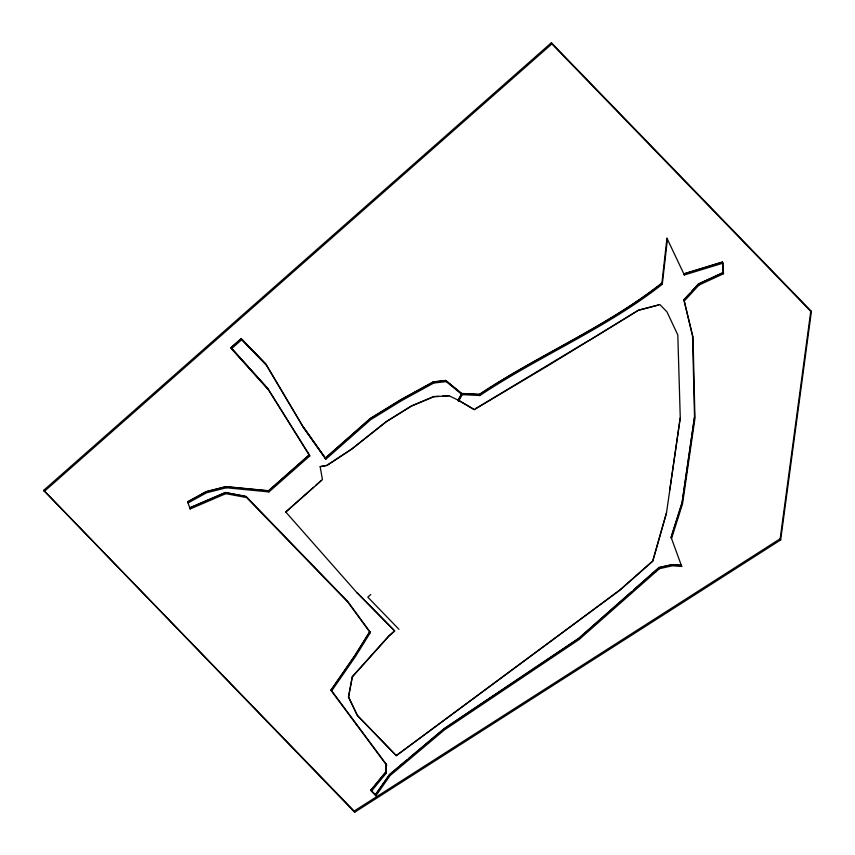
<?xml version="1.0" encoding="UTF-8"?>
<svg xmlns="http://www.w3.org/2000/svg" width="855" height="855" viewBox="0 0 855 855"><rect width="100%" height="100%" fill="white"/><g stroke="black" fill="none" stroke-linecap="round" stroke-linejoin="round"><path stroke-width="1.28" d="M386.246 773.144L386.332 764.285L386.246 773.144L371.412 791.196L375.89 795.813L390.062 775.592L444.472 729.881L579.113 639.519L659.483 568.661L672.383 565.786L681.724 566.459L671.154 537.464L682.13 502.826L694.538 417.368L692.55 336.165M684.353 274.968L683.872 273.792L722.443 261.983L722.924 263.158L684.353 274.968L666.943 238.224L661.888 283.304C605.853 327.315 538.682 355.135 479.452 394.54L461.636 393.631L445.84 380.625L433.357 382.046L401.048 399.755L370.311 418.672L325.424 458.248L303.162 426.837L266.001 364.209L241.185 338.569L230.957 347.579L231.438 348.755L268.513 389.966L309.767 455.939L268.972 491.914L226.383 487.767L206.621 492.758L188.079 502.943L187.598 501.767L206.151 491.582L225.902 486.591L268.491 490.727L309.286 454.764L309.767 455.939M446.246 381.608L433.752 383.029L401.455 400.738L370.707 419.666L325.819 459.242L325.338 458.056L370.236 418.48L400.974 399.563L433.271 381.854L445.765 380.432L446.246 381.608L462.042 394.615L479.847 395.534C539.088 356.118 606.259 328.299 662.283 284.288L667.424 239.4L666.943 238.224M780.658 539.933L780.177 538.757L810.839 310.771L551.368 42.75L43.68 490.343L354.654 812.25L780.658 539.933L811.32 311.957L810.839 310.771M669.764 489.947L680.206 418.031L666.505 512.829L652.793 561.179L619.843 590.228L396.228 755.66L357.411 715.56L348.477 696.921L352.26 676.7L388.854 635.906L394.636 630.819L356.995 592.665L394.711 631.001L388.929 636.099L352.335 676.893L348.551 697.114M694.463 417.176L682.055 502.644L671.079 537.271L671.56 538.447L682.536 503.819L694.944 418.352L693.031 337.34L683.893 299.752L689.878 293.233M396.228 755.66L619.768 590.036L652.718 560.987L666.505 512.829M442.623 396.1L449.035 395.747L458.066 400.097L461.636 393.631M458.237 400.514L461.807 394.048M680.281 418.223L677.801 334.936L666.975 311.904L659.921 304.615L638.439 310.354L548.376 365.459L474.301 409.62L457.991 399.916L458.462 401.091L462.01 394.55M458.462 401.091L462.042 394.615L461.561 393.439L445.765 380.432M331.526 691.118L331.045 689.942L354.932 655.411L369.798 631.556L370.279 632.743L355.413 656.587L331.526 691.118L386.813 765.46M331.131 690.135L355.017 655.593L369.873 631.749L347.451 601.076M371.412 791.196L370.931 790.009L385.776 771.969M371.017 790.202L385.851 772.151L386.407 764.477L331.045 689.942M691.588 291.373L698.428 283.913L723.02 272.574L723.501 273.75L698.909 285.1L684.374 300.928M44.161 491.518L551.849 43.926L551.368 42.75M231.438 348.755L241.666 339.745L241.185 338.569M438.775 396.303L433.645 396.57L411.33 405.954L386.171 421.622L351.726 448.95L326.909 465.302L320.165 466.648L322.442 479.676L285.72 512.049L313.518 487.286M315.484 485.555L321.384 480.35M370.76 594.535L367.8 597.132L398.975 629.333M631.578 591.66L578.643 638.343L443.991 728.706L408.733 758.332M633.576 589.897L659.013 567.485L671.902 564.61M406.713 760.031L389.591 774.416L375.409 794.637L375.89 795.813M320.165 466.648L326.984 465.483L351.8 449.142L386.257 421.814L411.405 406.146L433.72 396.763L449.035 395.747M43.68 490.343L354.173 811.074L780.177 538.757M475.359 408.754L588.069 340.899M658.649 304.946L638.364 310.162L589.277 340.386M461.561 393.439L479.377 394.358C538.607 354.943 605.778 327.123 661.802 283.112L662.283 284.288M187.683 501.96L206.226 491.775L225.977 486.784L268.566 490.92L309.36 454.956L268.043 388.79L230.957 347.579M244.797 496.135L225.357 492.48L189.692 507.774L190.173 508.949L225.838 493.656L246.571 497.557L347.932 602.251L370.279 632.743M189.767 507.956L225.442 492.662L246.176 496.573M683.957 273.974L722.518 262.175M673.067 564.695L681.243 565.273L681.724 566.459M681.317 565.465L671.977 564.802L659.087 567.667L578.717 638.525L444.066 728.898L389.666 774.609L375.484 794.819L370.931 790.009M458.066 400.097L474.301 409.62M551.849 43.926L811.32 311.957M266.087 364.401L241.26 338.751L231.032 347.771L268.117 388.982M241.666 339.745L266.482 365.384L303.568 427.821L325.819 459.242M347.525 601.268L246.09 496.381L246.571 497.557M348.477 696.921L357.326 715.368L396.154 755.478M285.645 511.856L357.069 592.857M303.087 426.645L325.338 458.056M698.428 283.913L698.909 285.1M659.013 567.485L659.483 568.661M655.561 570.52L656.031 571.706M479.377 394.358L479.847 395.534M433.271 381.854L433.752 383.029M268.491 490.727L268.972 491.914M356.065 723.576L356.535 724.751M225.902 486.591L226.383 487.767M225.357 492.48L225.838 493.656M354.173 811.074L354.654 812.25M187.598 501.767L190.173 508.949M692.625 336.357L683.979 299.945L698.514 284.106L723.095 272.756L722.443 261.983M722.924 263.158L723.501 273.75"/></g></svg>
